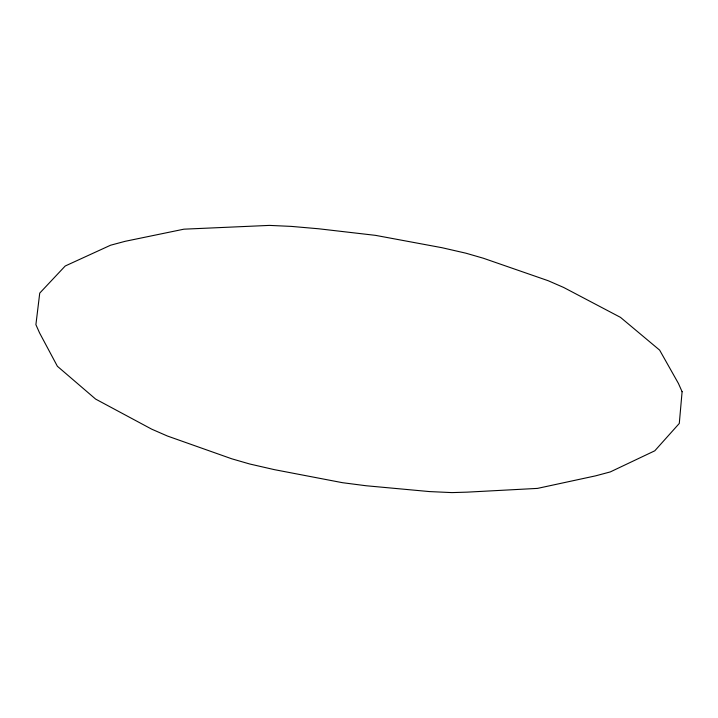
<?xml version="1.0" encoding="UTF-8"?>
<svg xmlns="http://www.w3.org/2000/svg" width="718" height="718" viewBox="0 0 718 718"><rect width="100%" height="100%" fill="white"/><g stroke="black" fill="none" stroke-linecap="round" stroke-linejoin="round"><path stroke-width="1.08" d="M682.1 391.714L679.291 423.44L654.798 450.796L610.3 471.914L595.617 475.846L537.495 488.393L467.355 492.135L451.972 492.602L429.463 491.579L366.081 485.745L342.531 482.702L274.231 469.617L249.667 463.981L231.77 458.802L167.42 436.023L151.686 429.158L95.62 399.082L57.377 366.261L39.571 332.919L35.9 324.671L39.741 293.106L65.212 266.001L110.59 245.215L125.129 241.32L183.916 229.177L269.447 225.398L291.311 226.394L318.604 228.773L375.514 235.36L442.091 247.728L465.946 253.203L483.331 258.229L548.184 280.72L563.675 287.469L620.487 317.365L659.627 350.115L678.438 383.475L682.1 391.714"/></g></svg>
